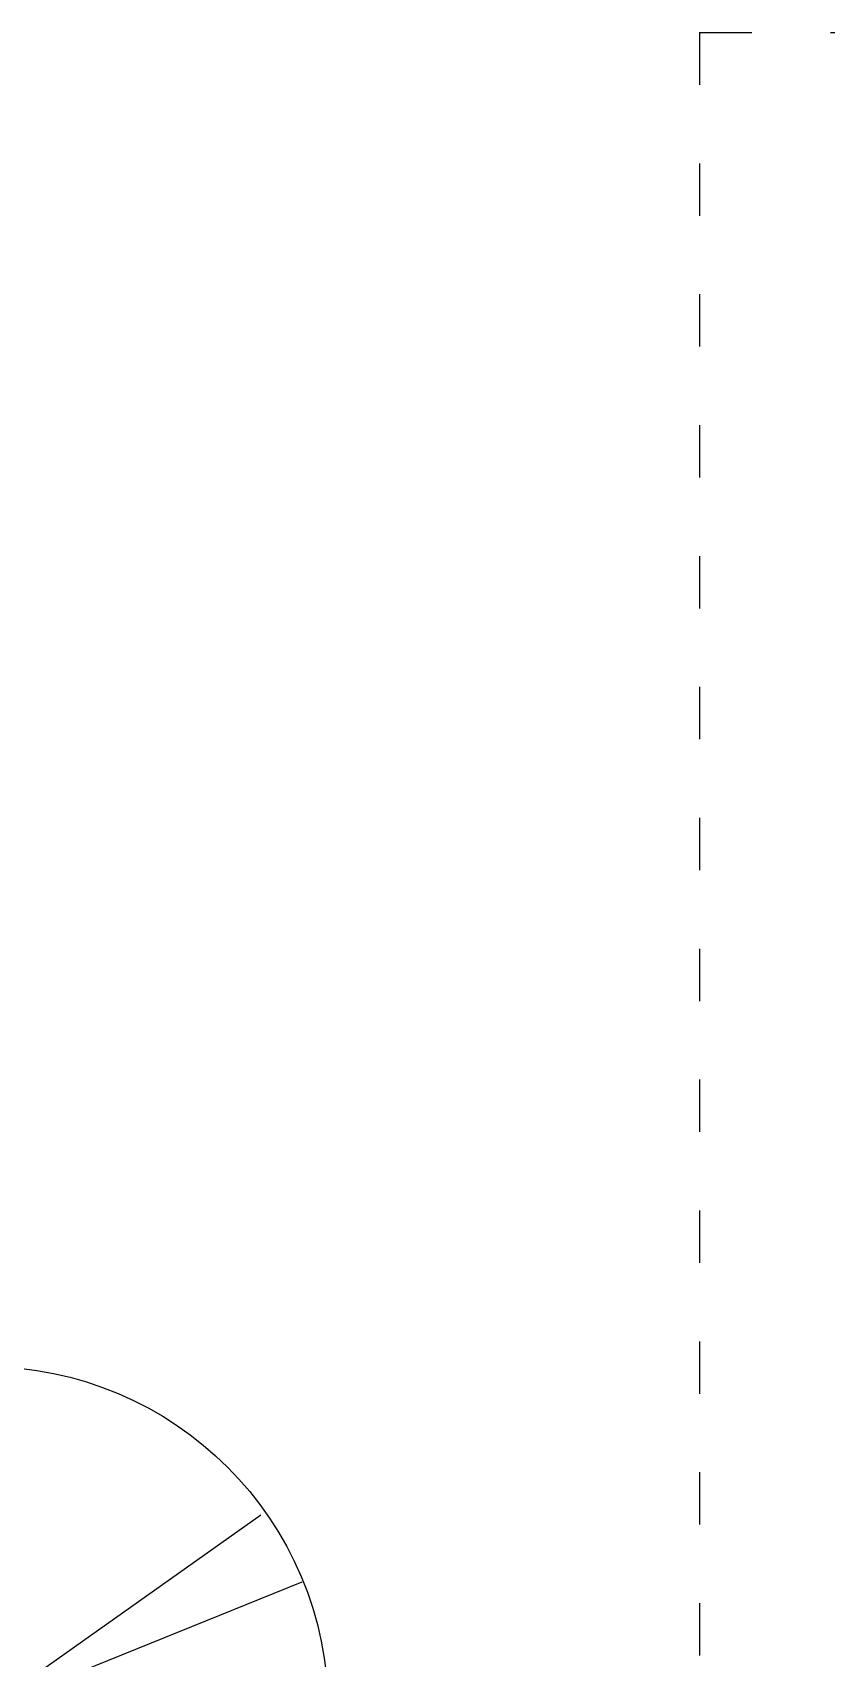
# Model space of a CAD drawing. Header units: millimetres. Extents: x 185 to 501, y 88 to 528.
# Drawn here: x 275.23 to 281.6, y 226.78 to 239.83 of the extents above; entities that cross this region are included whole.
import ezdxf

# ---------------------------------------------------------------- set-up
doc = ezdxf.new("R2010")
doc.units = ezdxf.units.MM
doc.linetypes.add('ACAD_ISO03W100', pattern=[30, 12, -18])
doc.layers.add('arboles', color=84, linetype='Continuous')
doc.layers.add('columnas', color=170, linetype='Continuous')
doc.styles.add('ATTR', font='romans.shx', dxfattribs={"width": 0.8, "height": 0.7})

# ---------------------------------------------------------------- blocks, each defined once
blk = doc.blocks.new('CLUMP4')
for p, q in [((-0.225, -0.025), (-278.175, 1469.475)), ((0.075, -0.425), (-599.925, 1349.575))]:
    blk.add_line(p, q)
blk.add_circle((0.075, -0.425), 1500)
at = {"style": 'ATTR', "width": 0.8, "flags": 9}
blk.add_attdef('ESTCODE', (0, 0), '', height=157.919, dxfattribs=at)
blk = doc.blocks.new('new block')
at = {"xscale": 0.000999999996565748, "yscale": 0.001000000000203727, "zscale": 0.001}
blk.add_blockref('CLUMP4', (-1.3239, 0.6822), dxfattribs=at)

msp = doc.modelspace()

# ---------------------------------------------------------------- linework, layer by layer
at = {"layer": 'columnas', "color": 32, "linetype": 'ACAD_ISO03W100', "ltscale": 0.035}
for q in [(280.578, 212.426), (294.478, 239.826)]:
    msp.add_line((280.578, 239.826), q, dxfattribs=at)

# ---------------------------------------------------------------- block references
at = {"layer": 'arboles', "linetype": 'Continuous', "xscale": 1.839656388716132, "yscale": 1.839656388716136, "zscale": 1.839656388716136, "rotation": 281.3221332206471}
msp.add_blockref('new block', (274.087, 223.731), dxfattribs=at)

doc.saveas('drawing.dxf')
